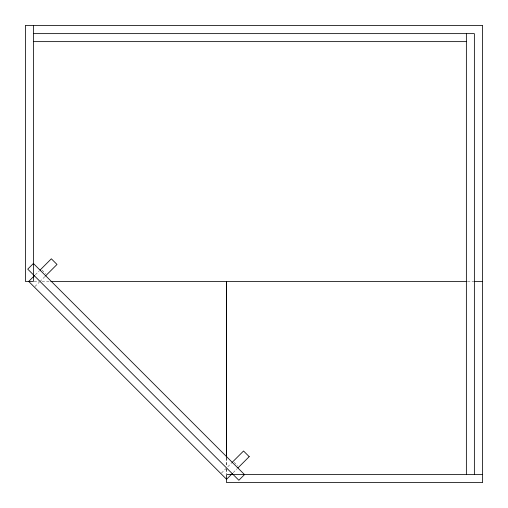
<?xml version="1.0" encoding="UTF-8"?>
<svg xmlns="http://www.w3.org/2000/svg" width="508" height="508" viewBox="0 0 508 508"><rect width="100%" height="100%" fill="white"/><g stroke="black" fill="none" stroke-linecap="round" stroke-linejoin="round"><path stroke-width="0.38" stroke-dasharray="2.54 1.91" d="M35.338 274.809L39.199 270.942M34.925 286.537L39.338 282.124M39.891 281.572L44.856 276.6M221.463 473.075L231.4 463.144M233.191 472.662L237.058 468.801M34.131 281.432L38.995 281.432M42.069 281.432L50.07 281.432M467.519 281.432L473.088 281.432M42.024 270.173L45.625 273.774M234.22 462.369L237.82 465.969M226.568 458.051L226.568 465.969M226.568 469.138L226.568 473.888M226.473 457.835L226.473 465.741M226.473 468.909L226.473 473.653"/><path stroke-width="0.76" d="M34.373 275.774L28.715 281.432L226.568 479.285L232.226 473.627M40.03 270.116L51.34 258.801L57.004 264.458L45.409 276.054M231.946 462.591L243.542 450.996L249.199 456.654M237.884 467.97L249.199 456.654M33.401 33.63L474.37 33.63L474.37 474.599M33.401 41.631L466.369 41.631M50.8 281.432L466.744 281.432M473.869 281.432L482.6 281.432M482.6 474.599L226.568 474.599L226.568 482.6L482.6 482.6L482.6 25.4L25.4 25.4L25.4 281.432L33.401 281.432L33.401 25.4M466.369 33.63L466.369 474.599M226.568 281.432L226.568 457.257M226.473 281.432L226.473 457.041M33.401 263.487L27.743 269.145L238.855 480.257L244.513 474.599L33.401 263.487"/></g></svg>
